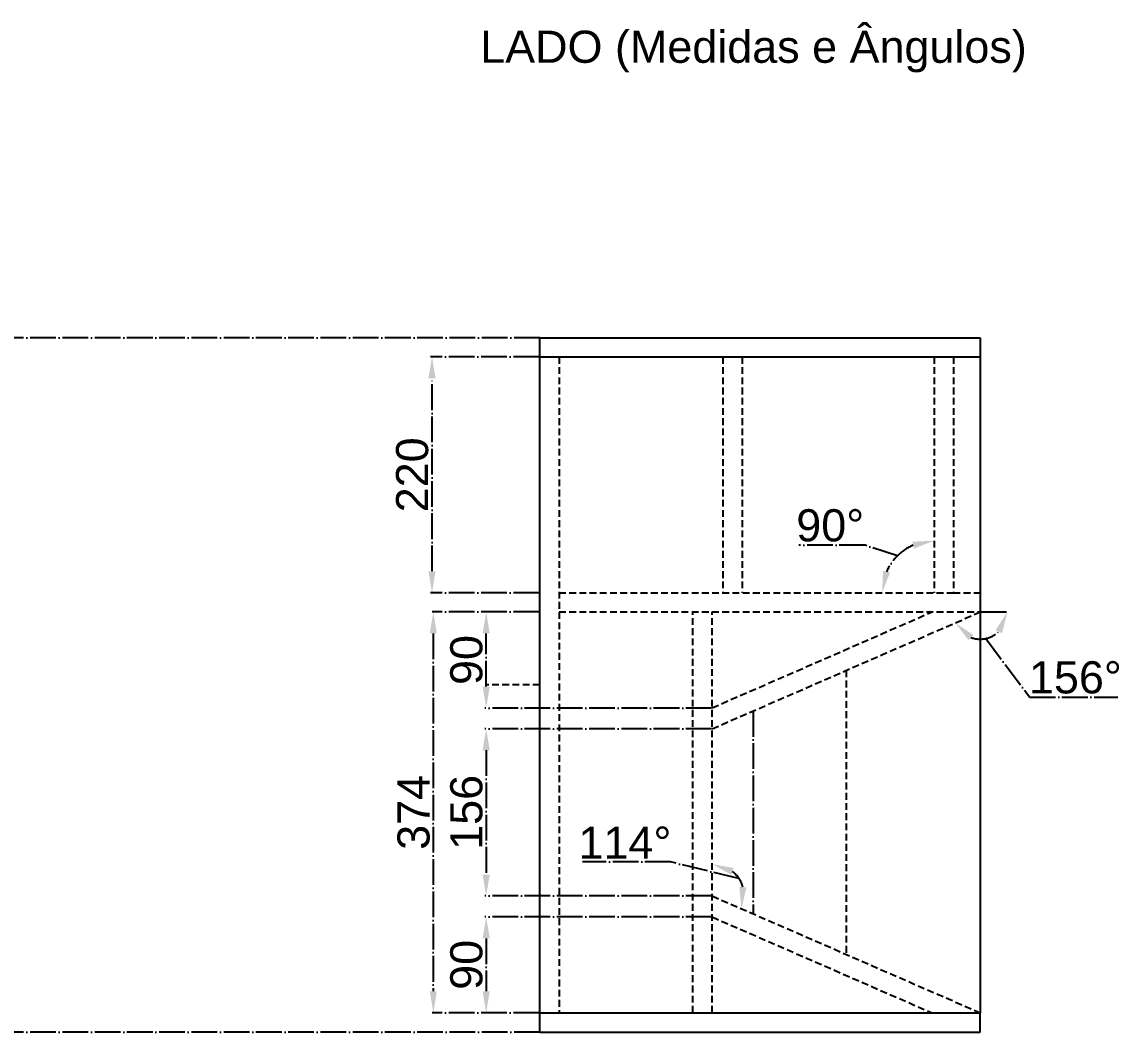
# Model space of a CAD drawing. Header units: millimetres. Extents: x -238 to 4694, y -1768 to 2162.
# Drawn here: x 1755 to 2780, y 0 to 943 of the extents above; entities that cross this region are included whole.
import ezdxf

# ---------------------------------------------------------------- set-up
doc = ezdxf.new("R2010")
doc.units = ezdxf.units.MM
doc.linetypes.add('ACAD_ISO04W100', pattern=[30, 24, -3, 0, -3])
doc.linetypes.add('HIDDEN', pattern=[9.525, 6.35, -3.175])
doc.layers.add('Interior', color=7, linetype='HIDDEN')
doc.layers.add('Linhas apoio', color=8, linetype='ACAD_ISO04W100', transparency=0.3)
doc.styles.get("Standard").update_dxf_attribs({"font": 'arial.ttf'})
doc.dimstyles.new('roy-1', dxfattribs={"dimtxt": 30, "dimasz": 20, "dimexe": 1.25, "dimexo": 0.625, "dimgap": 3, "dimtad": 3, "dimtoh": 1, "dimdec": 0, "dimtxsty": 'Standard', "dimcen": 2.5, "dimadec": 0, "dimazin": 0, "dimtfac": 1, "dimtdec": 0, "dimtmove": 0, "dimatfit": 2, "dimfxl": 1, "dimarcsym": 0})

# ---------------------------------------------------------------- blocks, each defined once
blk = doc.blocks.new('*D29')
at = {"layer": 'Defpoints', "color": 0, "transparency": 16777216}
for p in [(2238.3, 392), (2139, 18), (2238.3, 18)]:
    blk.add_point(p, dxfattribs=at)
at = {"layer": 'Linhas apoio', "color": 0, "linetype": 'ACAD_ISO04W100', "lineweight": -2, "transparency": 16777216}
for p, q in [((2237.7, 392), (2137.8, 392)), ((2139, 372), (2139, 38)), ((2237.7, 18), (2137.8, 18))]:
    blk.add_line(p, q, dxfattribs=at)
at = {"layer": 'Linhas apoio', "color": 0, "transparency": 16777216}
for points in [[(2135.7, 372), (2142.3, 372), (2139, 392)], [(2135.7, 38), (2142.3, 38), (2139, 18)]]:
    blk.add_solid(points, dxfattribs=at)
at = {"layer": 'Linhas apoio', "color": 0, "transparency": 16777216, "insert": (2120.7, 205), "char_height": 30, "attachment_point": 5, "rotation": 90}
blk.add_mtext('374', dxfattribs=at)
blk = doc.blocks.new('*D26')
at = {"layer": 'Defpoints', "color": 0, "transparency": 16777216}
for p in [(2137.8, 630), (2238.3, 630), (2238.3, 410)]:
    blk.add_point(p, dxfattribs=at)
at = {"layer": 'Linhas apoio', "color": 0, "linetype": 'ACAD_ISO04W100', "lineweight": -2, "transparency": 16777216}
for p, q in [((2237.7, 630), (2136.5, 630)), ((2137.8, 430), (2137.8, 610)), ((2237.7, 410), (2136.5, 410))]:
    blk.add_line(p, q, dxfattribs=at)
at = {"layer": 'Linhas apoio', "color": 0, "transparency": 16777216}
for points in [[(2134.4, 610), (2141.1, 610), (2137.8, 630)], [(2134.4, 430), (2141.1, 430), (2137.8, 410)]]:
    blk.add_solid(points, dxfattribs=at)
at = {"layer": 'Linhas apoio', "color": 0, "transparency": 16777216, "insert": (2119.4, 520), "char_height": 30, "attachment_point": 5, "rotation": 90}
blk.add_mtext('220', dxfattribs=at)
blk = doc.blocks.new('*D27')
at = {"layer": 'Defpoints', "color": 0, "transparency": 16777216}
for p in [(2188.3, 392), (2188.3, 392), (2399.3, 302.4)]:
    blk.add_point(p, dxfattribs=at)
at = {"layer": 'Linhas apoio', "color": 0, "linetype": 'ACAD_ISO04W100', "lineweight": -2, "transparency": 16777216}
for p, q in [((2187.7, 392), (2187.1, 392)), ((2188.3, 322.4), (2188.3, 372)), ((2398.7, 302.4), (2187.1, 302.4))]:
    blk.add_line(p, q, dxfattribs=at)
at = {"layer": 'Linhas apoio', "color": 0, "transparency": 16777216}
for points in [[(2185, 372), (2191.7, 372), (2188.3, 392)], [(2185, 322.4), (2191.7, 322.4), (2188.3, 302.4)]]:
    blk.add_solid(points, dxfattribs=at)
at = {"layer": 'Linhas apoio', "color": 0, "transparency": 16777216, "insert": (2170, 347.2), "char_height": 30, "attachment_point": 5, "rotation": 90}
blk.add_mtext('90', dxfattribs=at)
blk = doc.blocks.new('*D30')
at = {"layer": 'Defpoints', "color": 0, "transparency": 16777216}
for p in [(2399.3, 283), (2188.3, 127), (2399.3, 127)]:
    blk.add_point(p, dxfattribs=at)
at = {"layer": 'Linhas apoio', "color": 0, "linetype": 'ACAD_ISO04W100', "lineweight": -2, "transparency": 16777216}
for p, q in [((2398.7, 283), (2187.1, 283)), ((2188.3, 263), (2188.3, 147)), ((2398.7, 127), (2187.1, 127))]:
    blk.add_line(p, q, dxfattribs=at)
at = {"layer": 'Linhas apoio', "color": 0, "transparency": 16777216}
for points in [[(2185, 263), (2191.7, 263), (2188.3, 283)], [(2185, 147), (2191.7, 147), (2188.3, 127)]]:
    blk.add_solid(points, dxfattribs=at)
at = {"layer": 'Linhas apoio', "color": 0, "transparency": 16777216, "insert": (2170, 205), "char_height": 30, "attachment_point": 5, "rotation": 90}
blk.add_mtext('156', dxfattribs=at)
blk = doc.blocks.new('*D28')
at = {"layer": 'Defpoints', "color": 0, "transparency": 16777216}
for p in [(2399.3, 107.4), (2188.3, 18), (2188.3, 18)]:
    blk.add_point(p, dxfattribs=at)
at = {"layer": 'Linhas apoio', "color": 0, "linetype": 'ACAD_ISO04W100', "lineweight": -2, "transparency": 16777216}
for p, q in [((2398.7, 107.4), (2187.1, 107.4)), ((2188.3, 87.4), (2188.3, 38)), ((2187.7, 18), (2187.1, 18))]:
    blk.add_line(p, q, dxfattribs=at)
at = {"layer": 'Linhas apoio', "color": 0, "transparency": 16777216}
for points in [[(2185, 87.4), (2191.7, 87.4), (2188.3, 107.4)], [(2185, 38), (2191.7, 38), (2188.3, 18)]]:
    blk.add_solid(points, dxfattribs=at)
at = {"layer": 'Linhas apoio', "color": 0, "transparency": 16777216, "insert": (2170, 62.7), "char_height": 30, "attachment_point": 5, "rotation": 90}
blk.add_mtext('90', dxfattribs=at)
blk = doc.blocks.new('*D71')
at = {"layer": 'Defpoints', "color": 0, "transparency": 16777216}
for p in [(2399.3, 392), (2649.3, 392), (2649.3, 392), (2643.1, 367.5), (2399.3, 283)]:
    blk.add_point(p, dxfattribs=at)
at = {"layer": 'Linhas apoio', "color": 0, "linetype": 'ACAD_ISO04W100', "lineweight": -2, "transparency": 16777216}
for p, q in [((2650, 392), (2675.9, 392)), ((2654.5, 367.2), (2695.6, 312.5)), ((2695.6, 312.5), (2777.9, 312.5))]:
    blk.add_line(p, q, dxfattribs=at)
blk.add_arc((2649.3, 392), 25.3, 250.0886, 313.4686, dxfattribs=at)
at = {"layer": 'Linhas apoio', "color": 0, "transparency": 16777216}
for points in [[(2663.7, 374.9), (2669.8, 372.3), (2674.6, 392)], [(2638.4, 365.8), (2643, 370.6), (2626.1, 381.9)]]:
    blk.add_solid(points, dxfattribs=at)
at = {"layer": 'Linhas apoio', "color": 0, "transparency": 16777216, "insert": (2738.2, 330.8), "char_height": 30, "attachment_point": 5}
blk.add_mtext('156°', dxfattribs=at)
blk = doc.blocks.new('*D73')
at = {"layer": 'Defpoints', "color": 0, "transparency": 16777216}
for p in [(2399.3, 392), (2428.1, 134.3), (2399.3, 127), (2399.3, 18), (2649.3, 18)]:
    blk.add_point(p, dxfattribs=at)
at = {"layer": 'Linhas apoio', "color": 0, "linetype": 'ACAD_ISO04W100', "lineweight": -2, "transparency": 16777216}
for p, q in [((2360.5, 158.7), (2278.2, 158.7)), ((2424.2, 143.3), (2360.5, 158.7))]:
    blk.add_line(p, q, dxfattribs=at)
blk.add_arc((2399.3, 127), 29.7, 15.7787, 50.6641, dxfattribs=at)
at = {"layer": 'Linhas apoio', "color": 0, "transparency": 16777216}
for points in [[(2417, 146.8), (2419.3, 153.1), (2399.3, 156.7)], [(2431.2, 134.9), (2424.6, 135.3), (2426.6, 115.1)]]:
    blk.add_solid(points, dxfattribs=at)
at = {"layer": 'Linhas apoio', "color": 0, "transparency": 16777216, "insert": (2317.8, 176.7), "char_height": 30, "attachment_point": 5}
blk.add_mtext('114°', dxfattribs=at)
blk = doc.blocks.new('*D74')
at = {"layer": 'Defpoints', "color": 0, "transparency": 16777216}
for p in [(2606.3, 630), (2582.1, 452), (2244.3, 410), (2606.3, 410), (2624.3, 410)]:
    blk.add_point(p, dxfattribs=at)
at = {"layer": 'Linhas apoio', "color": 0, "linetype": 'ACAD_ISO04W100', "lineweight": -2, "transparency": 16777216}
for p, q in [((2541.9, 454.3), (2480, 454.3)), ((2572.1, 444.3), (2541.9, 454.3))]:
    blk.add_line(p, q, dxfattribs=at)
blk.add_arc((2606.3, 410), 48.5, 113.8145, 156.1855, dxfattribs=at)
at = {"layer": 'Linhas apoio', "color": 0, "transparency": 16777216}
for points in [[(2586.1, 457.6), (2587.4, 451.1), (2606.3, 458.5)], [(2565.2, 428.9), (2558.7, 430.3), (2557.9, 410)]]:
    blk.add_solid(points, dxfattribs=at)
at = {"layer": 'Linhas apoio', "color": 0, "transparency": 16777216, "insert": (2509.4, 472.7), "char_height": 30, "attachment_point": 5}
blk.add_mtext('90°', dxfattribs=at)

msp = doc.modelspace()

# ---------------------------------------------------------------- linework, layer by layer
for p, q in [((2238.3, 0), (2238.3, 648)), ((2238.3, 648), (2649.3, 648)), ((2649.3, 648), (2649.3, 630)), ((2238.3, 630), (2624.3, 630)), ((2624.3, 630), (2649.3, 630)), ((2649.3, 630), (2649.3, 18)), ((2649.3, 410), (2649.3, 392)), ((2238.3, 18), (2649.3, 18)), ((2649.3, 0), (2649.3, 18)), ((2238.3, 0), (2649.3, 0))]:
    msp.add_line(p, q)
at = {"layer": 'Interior'}
for p, q in [((2256.3, 630), (2256.3, 18)), ((2409.3, 630), (2409.3, 410)), ((2427.3, 630), (2427.3, 410)), ((2606.3, 630), (2606.3, 410)), ((2624.3, 630), (2624.3, 410)), ((2256.3, 410), (2624.3, 410)), ((2624.3, 410), (2649.3, 410)), ((2256.3, 392), (2649.3, 392)), ((2381.3, 18), (2381.3, 392)), ((2399.3, 18), (2399.3, 392)), ((2399.3, 283), (2649.3, 392)), ((2399.3, 302.6), (2604.3, 392)), ((2524.3, 337.5), (2524.3, 72.5)), ((2238.3, 324), (2188.3, 324)), ((2399.3, 127), (2649.3, 18)), ((2399.3, 107.4), (2604.3, 18))]:
    msp.add_line(p, q, dxfattribs=at)
at = {"layer": 'Linhas apoio'}
for p, q in [((2238.3, 648), (576, 648)), ((2437.5, 299.6), (2437.5, 110.4)), ((2238.3, 0), (576, 0))]:
    msp.add_line(p, q, dxfattribs=at)

# ---------------------------------------------------------------- texts
at = {"insert": (2437.8, 915), "char_height": 30, "attachment_point": 5}
msp.add_mtext_dynamic_manual_height_columns('LADO (Medidas e Ângulos)', width=535.578, gutter_width=12.5, heights=[73.6], dxfattribs=at)

# ---------------------------------------------------------------- dimensions: what is measured, and where the dimension line sits
at = {"layer": 'Linhas apoio'}
for base, p1, p2, picture, middle in [((2137.8, 630), (2238.3, 410), (2238.3, 630), '*D26', (2119.4, 520)), ((2139, 18), (2238.3, 392), (2238.3, 18), '*D29', (2120.7, 205)), ((2188.3, 127), (2399.3, 283), (2399.3, 127), '*D30', (2170, 205))]:
    dim = msp.add_linear_dim(base=base, p1=p1, p2=p2, angle=90, dimstyle='roy-1', dxfattribs=at)
    dim.commit()
    dim.dimension.update_dxf_attribs({"geometry": picture, "text_midpoint": middle})
for base, line1, line2, picture, middle in [((2582.1, 452), ((2244.3, 410), (2624.3, 410)), ((2606.3, 630), (2606.3, 410)), '*D74', (2509.4, 472.7)), ((2428.1, 134.3), ((2399.3, 127), (2649.3, 18)), ((2399.3, 392), (2399.3, 18)), '*D73', (2317.8, 176.7)), ((2643.1, 367.5), ((2649.3, 392), (2399.3, 392)), ((2649.3, 392), (2399.3, 283)), '*D71', (2738.2, 330.8))]:
    dim = msp.add_angular_dim_2l(base=base, line1=line1, line2=line2, dimstyle='roy-1', override={"dimtmove": 1}, dxfattribs=at)
    dim.commit()
    dim.dimension.update_dxf_attribs({"geometry": picture, "text_midpoint": middle, "dimtype": 162})
dim = msp.add_linear_dim(base=(2188.3, 392), p1=(2399.3, 302.4), p2=(2188.3, 392), angle=90, dimstyle='roy-1', dxfattribs=at)
dim.commit()
dim.dimension.update_dxf_attribs({"geometry": '*D27', "text_midpoint": (2188.3, 347.2), "dimtype": 160})
dim = msp.add_linear_dim(base=(2188.3, 18), p1=(2399.3, 107.4), p2=(2188.3, 18), angle=90, text='90', dimstyle='roy-1', dxfattribs=at)
dim.commit()
dim.dimension.update_dxf_attribs({"geometry": '*D28', "text_midpoint": (2170, 62.7)})

doc.saveas('drawing.dxf')
